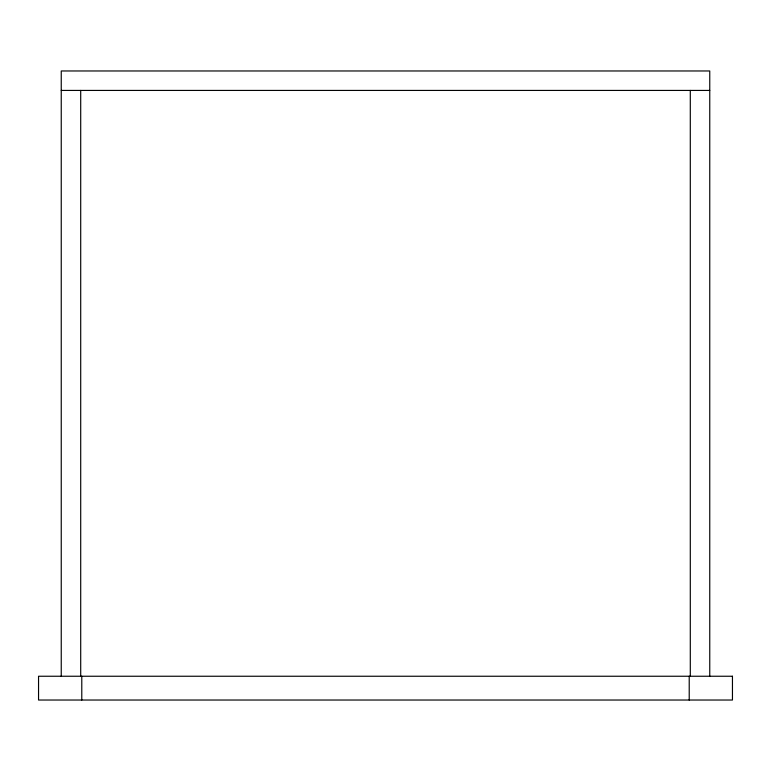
<?xml version="1.0" encoding="UTF-8"?>
<svg xmlns="http://www.w3.org/2000/svg" width="771" height="771" viewBox="0 0 771 771"><rect width="100%" height="100%" fill="white"/><g stroke="black" fill="none" stroke-linecap="round" stroke-linejoin="round"><path stroke-width="1.16" d="M61.246 90.429L709.754 90.429M709.754 676.244L709.754 70.971L61.246 70.971L61.246 676.244M690.296 90.429L690.296 676.244M689.216 676.244L689.216 700.029M81.784 676.244L81.784 700.029M80.704 90.429L80.704 676.244M732.45 676.244L38.55 676.244L38.55 700.029L732.45 700.029L732.45 676.244"/></g></svg>
